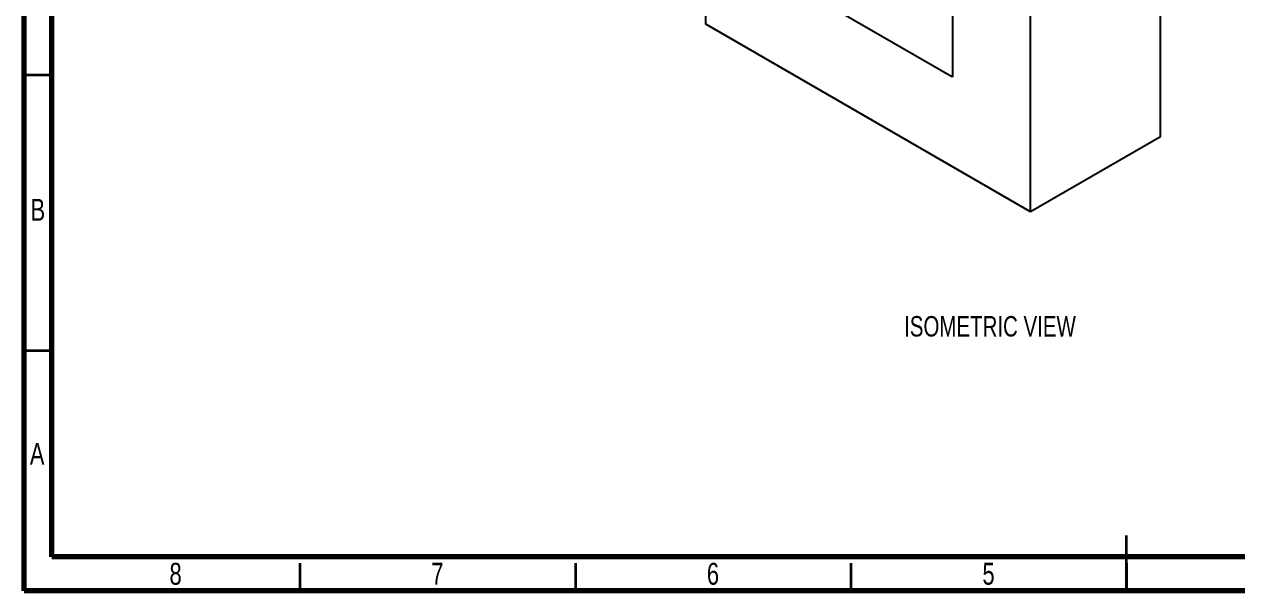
# Model space of a CAD drawing. Header units: millimetres. Extents: x 15 to 1268, y -316 to 292.
# Drawn here: x 15 to 235, y 5 to 107.7 of the extents above; entities that cross this region are included whole.
import ezdxf

# ---------------------------------------------------------------- set-up
doc = ezdxf.new("R2010")
doc.units = ezdxf.units.MM
doc.layers.add('FORMAT', color=7, linetype='Continuous')
doc.styles.add('SLDTEXTSTYLE0', font='TXT', dxfattribs={"width": 0.75})

msp = doc.modelspace()

# ---------------------------------------------------------------- linework, layer by layer
at = {"color": 7, "linetype": 'Continuous', "lineweight": 70}
for p, q in [((15, 5), (15, 292)), ((20, 11.13352501), (20, 288.13352501)), ((409.40247212, 11.13352501), (20, 11.13352501)), ((415, 5), (15, 5))]:
    msp.add_line(p, q, dxfattribs=at)
at = {"color": 7, "linetype": 'Continuous', "lineweight": 25}
for p, q in [((138.63663211, 107.7248587), (138.63663211, 216.59696695)), ((221.13242325, 87.3146559), (221.13242325, 196.18676415)), ((183.42006159, 190.74404341), (183.42006159, 98.2027514)), ((197.56219721, 73.70785404), (197.56219721, 182.57996229)), ((152.77876774, 115.89159382), (183.42006159, 98.2027514)), ((197.56219721, 73.70785404), (138.63663211, 107.7248587)), ((221.13242325, 87.3146559), (197.56219721, 73.70785404))]:
    msp.add_line(p, q, dxfattribs=at)
at = {"color": 7, "linetype": 'Continuous', "lineweight": 35}
for p, q in [((20, 98.5), (15, 98.5)), ((20, 48.5), (15, 48.5)), ((215, 4.999), (215, 15.001)), ((65, 10), (65, 5)), ((115, 10), (115, 5)), ((165, 10), (165, 5)), ((215, 10), (215, 5))]:
    msp.add_line(p, q, dxfattribs=at)

# ---------------------------------------------------------------- texts
at = {"color": 7, "linetype": 'Continuous', "lineweight": 0, "char_height": 3.96875, "attachment_point": 2, "style": 'SLDTEXTSTYLE0'}
for s, insert in [('B', (17.47060182, 76.06015409)), ('A', (17.33968814, 31.81015409)), ('8', (42.46003695, 10.06015409)), ('7', (89.96003695, 10.06015409)), ('6', (139.96003695, 10.06015409)), ('5', (189.96003695, 10.06015409))]:
    msp.add_mtext(s, dxfattribs=dict(at, insert=insert))
at = {"layer": 'FORMAT', "insert": (174.63657533, 54.80637568), "char_height": 3.7041666667, "attachment_point": 1, "style": 'SLDTEXTSTYLE0'}
msp.add_mtext('ISOMETRIC VIEW', dxfattribs=at)

doc.saveas('drawing.dxf')
